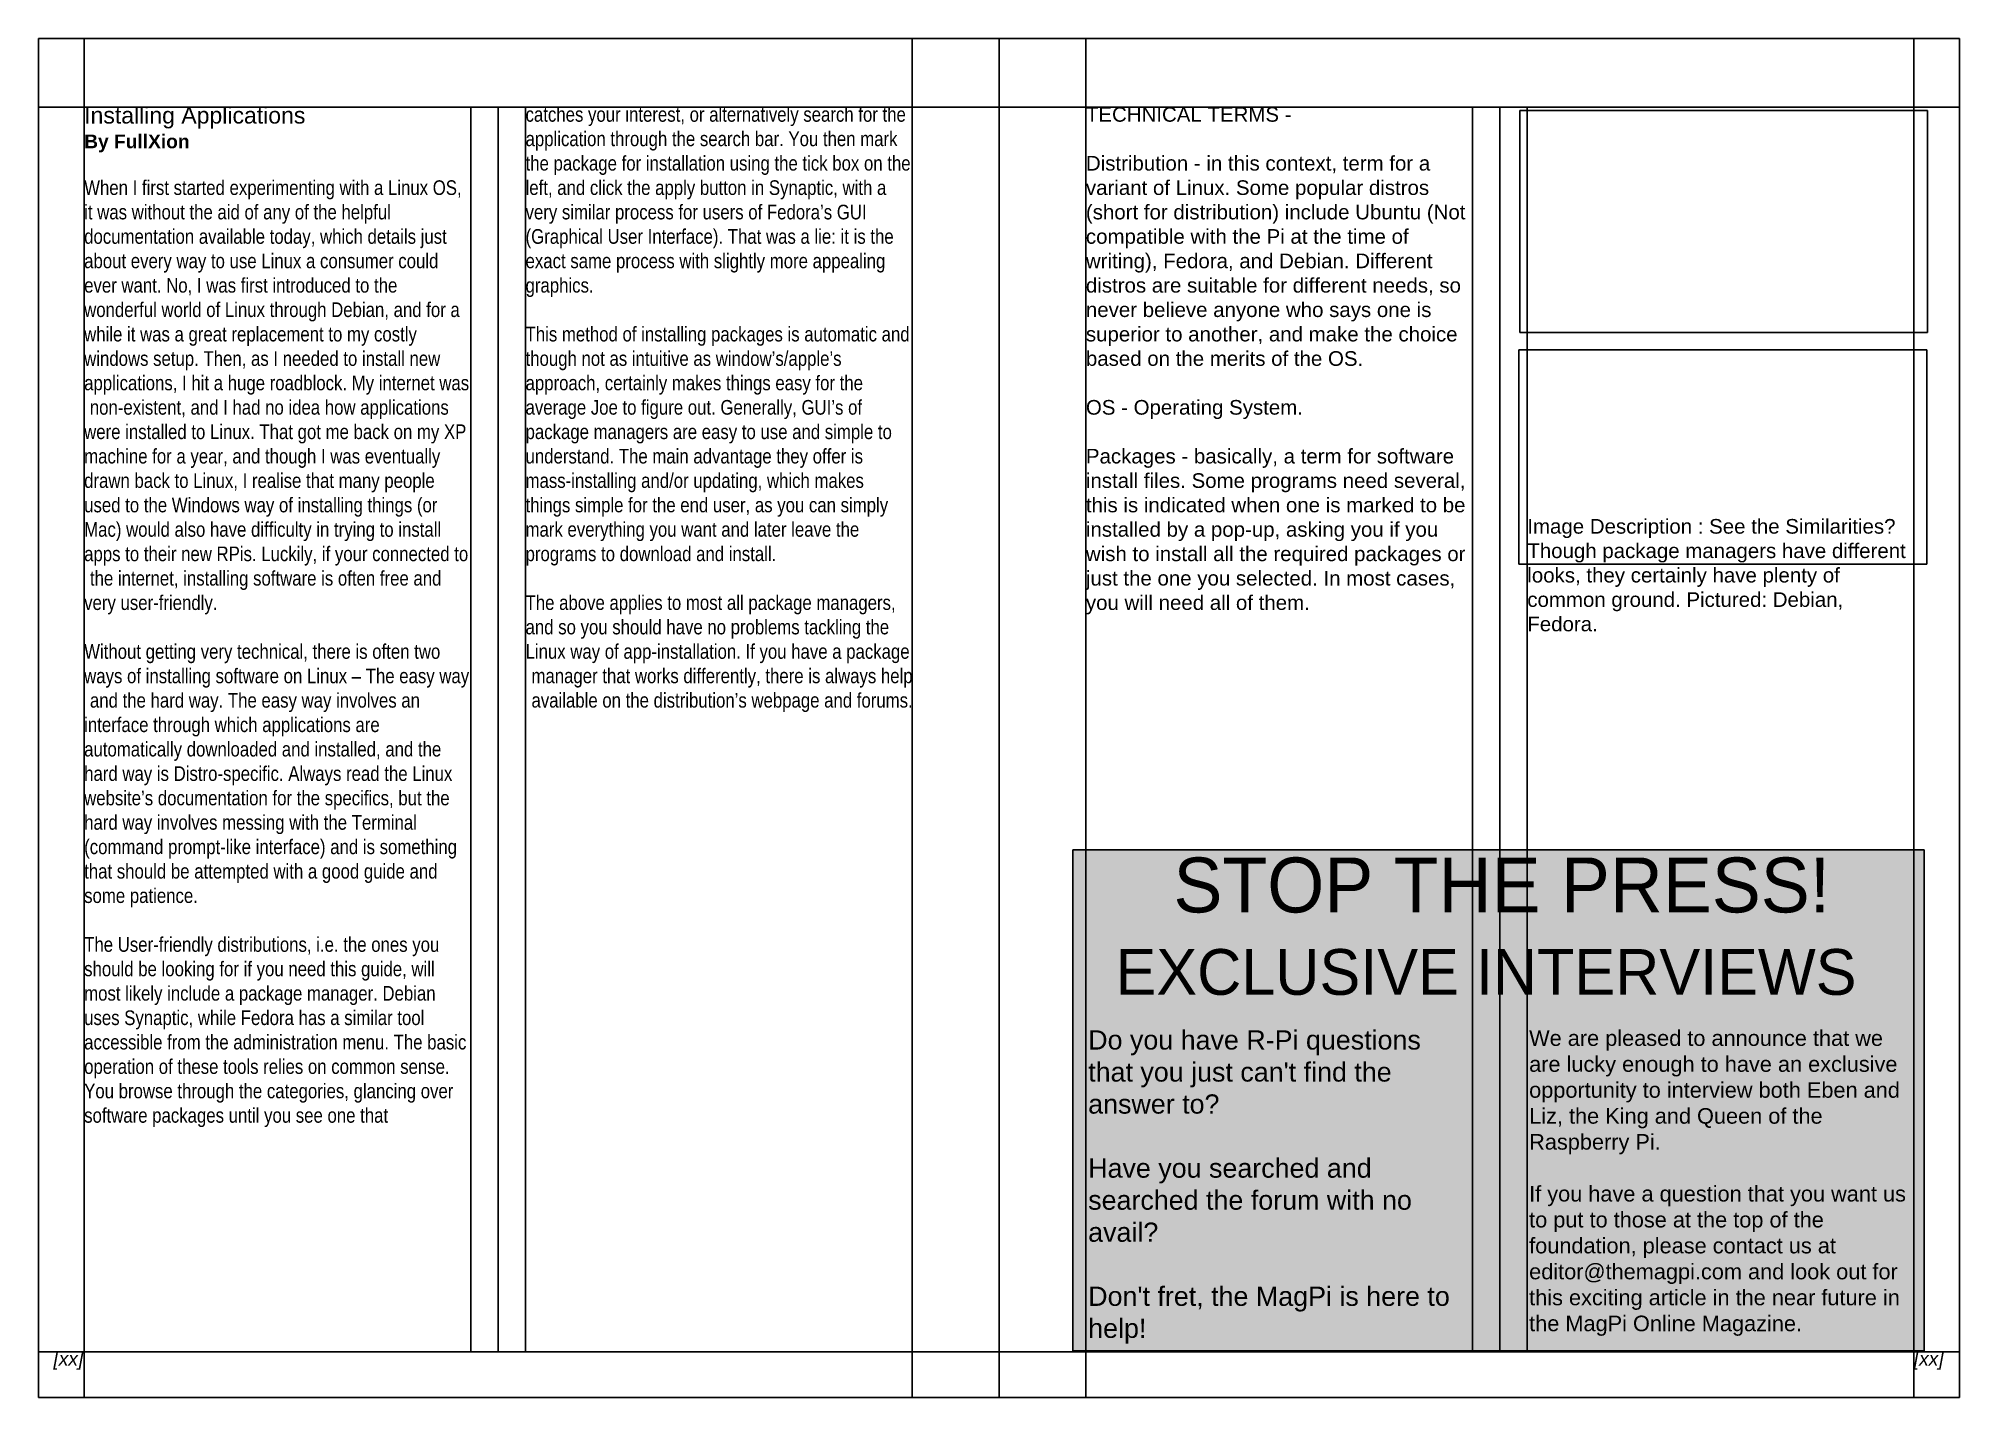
# Model space of a CAD drawing. Header units: millimetres. Extents: x 0 to 420, y 0 to 297.
import ezdxf

# ---------------------------------------------------------------- set-up
doc = ezdxf.new("R2010")
doc.units = ezdxf.units.MM
doc.layers.get('Defpoints').update_dxf_attribs({"color": 6})
doc.layers.add('Images', color=7, linetype='Continuous')
doc.layers.add('Text', color=7, linetype='Continuous')
doc.styles.get("Standard").update_dxf_attribs({"font": 'arial.ttf'})
picture_1 = doc.add_image_def('image1.png', size_in_pixel=(917, 499))
picture_2 = doc.add_image_def('image2.png', size_in_pixel=(1007, 529))

msp = doc.modelspace()

# ---------------------------------------------------------------- hatches: boundary and pattern name
at = {"layer": 'Images'}
h = msp.add_hatch(color=120, dxfattribs=at)
h.dxf.hatch_style = 1
h.paths.add_polyline_path([(226.15, 119.69), (412.23, 119.69), (412.23, 10.18), (226.15, 10.18)])
h = msp.add_hatch(color=112, dxfattribs=at)
h.dxf.hatch_style = 1
h.paths.add_polyline_path([(226.15, 119.69), (412.23, 119.69), (412.23, 10.18), (226.15, 10.18)])

# ---------------------------------------------------------------- linework, layer by layer
at = {"layer": 'Defpoints'}
for p, q in [((210, 297), (0, 297)), ((0, 297), (0, 0)), ((10, 297), (10, 0)), ((191, 297), (191, 0)), ((210, 0), (210, 297)), ((420, 297), (210, 297)), ((210, 297), (210, 0)), ((229, 297), (229, 0)), ((410, 0), (410, 297)), ((420, 0), (420, 297)), ((210, 282), (0, 282)), ((94.5, 282), (94.5, 10)), ((100.5, 282), (100.5, 10)), ((106.5, 282), (106.5, 10)), ((420, 282), (210, 282)), ((313.5, 282), (313.5, 10)), ((319.5, 282), (319.5, 10)), ((325.5, 282), (325.5, 10)), ((0, 10), (210, 10)), ((210, 10), (420, 10)), ((0, 0), (210, 0)), ((210, 0), (420, 0))]:
    msp.add_line(p, q, dxfattribs=at)
at = {"layer": 'Images'}
msp.add_lwpolyline([(226.15, 119.69), (412.23, 119.69), (412.23, 10.18), (226.15, 10.18)], close=True, dxfattribs=at)

# ---------------------------------------------------------------- texts
at = {"layer": 'Images', "attachment_point": 1}
for s, width, heights, insert, char_height in [('\\pi19.046;{\\fStylus BT|b0|i0|c0|p34;\\H1.2x;\\C4;STOP THE PRESS!\\P\\pi6.3865;\\fTop Secret Without Lines|b0|i0|c0|p2;\\H0.83333x;\\C256;EXCLUSIVE INTERVIEWS}', 180.634, [0], (229.09, 118.01), 10), ("{\\C131;Do you have R-Pi questions that you just can't find the answer to?\\P \\PHave you searched and searched the forum with no avail?\\P\\PDon't fret, the MagPi is here to help!}", 83.8209, [0], (229.5, 80.25), 4.2), ('{\\C4;We are pleased to announce that we are lucky enough to have an exclusive opportunity to interview both Eben and Liz, the King and Queen of the Raspberry Pi.\\P\\PIf you have a question that you want us to put to those at the top of the foundation, please contact us at editor@themagpi.com and look out for this exciting article in the near future in the MagPi Online Magazine.}', 84.24, [69.02], (325.9, 80.25), 3.4)]:
    msp.add_mtext_dynamic_manual_height_columns(s, width=width, gutter_width=12.5, heights=heights, dxfattribs=dict(at, insert=insert, char_height=char_height))
at = {"layer": 'Text', "attachment_point": 1}
for s, width, insert, char_height in [('Installing Applications\\P{\\fArial|b1|i0|c0|p34;\\H0.83333x;By FullXion\\fArial|b0|i0|c0|p34;\\H1.4x; }\\P{\\H0.94444x; \\H0.88235x;\\P\\fArial Narrow|b0|i0|c0|p34;\\H1.0667x;When I first started experimenting with a Linux OS, \\H1.2261x; \\H0.81562x;it was without the aid of any of the helpful \\H1.2422x; \\H0.80499x;documentation available today, which details just \\H1.2195x; \\H0.82004x;about every way to use Linux a consumer could \\H1.2185x; \\H0.82066x;ever want. No, I was first introduced to the \\H1.2359x; \\H0.80913x;wonderful world of Linux through Debian, and for a \\H1.2386x; \\H0.80735x;while it was a great replacement to my costly \\H1.2207x; \\H0.81923x;windows setup. Then, as I needed to install new \\H1.2181x; \\H0.82094x;applications, I hit a huge roadblock. My internet was \\H1.219x; \\H0.82037x;non-existent, and I had no idea how applications \\H1.2187x; \\H0.82056x;were installed to Linux. That got me back on my XP \\H1.2188x; \\H0.82049x;machine for a year, and though I was eventually \\H1.2358x; \\H0.80919x;drawn back to Linux, I realise that many people \\H1.2216x; \\H0.8186x;used to the Windows way of installing things (or \\H1.2349x; \\H0.80981x;Mac) would also have difficulty in trying to install \\H1.239x; \\H0.80712x;apps to their new RPis. Luckily, if your connected to \\H1.2376x; \\H0.80802x;the internet, installing software is often free and \\H1.2381x; \\H0.80772x;very user-friendly.\\H1.2379x; \\H0.80782x;\\P\\H1.2209x; \\H0.81907x;\\PWithout getting very technical, there is often two \\H1.2351x; \\H0.80965x;ways of installing software on Linux – The easy way \\H1.2389x; \\H0.80717x;and the hard way. The easy way involves an \\H1.2206x; \\H0.81929x;interface through which applications are \\H1.2352x; \\H0.80958x;automatically downloaded and installed, and the \\H1.2218x; \\H0.81846x;hard way is Distro-specific. Always read the Linux \\H1.2348x; \\H0.80985x;website’s documentation for the specifics, but the \\H1.239x; \\H0.80711x;hard way involves messing with the Terminal \\H1.2205x; \\H0.81931x;(command prompt-like interface) and is something \\H1.2352x; \\H0.80957x;that should be attempted with a good guide and \\H1.2218x; \\H0.81847x;some patience. \\H1.2177x; \\H0.82119x;\\P\\H1.2191x; \\H0.82028x;\\PThe User-friendly distributions, i.e. the ones you \\H1.2357x; \\H0.80926x;should be looking for if you need this guide, will \\H1.2387x; \\H0.8073x;most likely include a package manager. Debian \\H1.2206x; \\H0.81924x;uses Synaptic, while Fedora has a similar tool \\H1.2359x; \\H0.80915x;accessible from the administration menu. The basic \\H1.239x; \\H0.80712x;operation of these tools relies on common sense. \\H1.2376x; \\H0.80802x;You browse through the categories, glancing over \\H1.221x; \\H0.819x;software packages until you see one that \\H1.2351x; }', 84.5, (10, 282), 3.6), ('{\\fArial Narrow|b0|i0|c0|p34;catches your interest, or alternatively search for the application through the search bar. You then mark the package for installation using the tick box on the left, and click the apply button in Synaptic, with a very similar process for users of Fedora’s GUI (Graphical User Interface). That was a lie: it is the exact same process with slightly more appealing graphics.\\P\\PThis method of installing packages is automatic and though not as intuitive as window’s/apple’s \\H1.3589x; \\H0.73588x;approach, certainly makes things easy for the \\H1.2393x; \\H0.80692x;average Joe to figure out. Generally, GUI’s of \\H1.2798x; \\H0.78135x;package managers are easy to use and simple to \\H1.2489x; \\H0.80069x;understand. The main advantage they offer is \\H1.2674x; \\H0.78901x;mass-installing and/or updating, which makes \\H1.2698x; \\H0.78754x;things simple for the end user, as you can simply \\H1.269x; \\H0.78803x;mark everything you want and later leave the \\H1.2522x; \\H0.7986x;programs to download and install.\\H1.2493x; \\H0.80047x;\\P\\H1.2502x; \\H0.79984x;\\PThe above applies to most all package managers, \\H1.2499x; \\H0.80005x;and so you should have no problems tackling the \\H1.25x; \\H0.79998x;Linux way of app-installation. If you have a package \\H1.267x; \\H0.78924x;manager that works differently, there is always help \\H1.2699x; \\H0.78746x;available on the distribution’s webpage and forums. \\H1.2689x; }', 84.5, (106.5, 282), 3.2), ('TECHNICAL TERMS - \\P{\\H1.3419x; }\\PDistribution - in this context, term for a {\\H1.2364x; }variant of Linux. Some popular distros {\\H1.2801x; }(short for distribution) include Ubuntu (Not {\\H1.2655x; }compatible with the Pi at the time of {\\H1.2704x; }writing), Fedora, and Debian. Different {\\H1.2688x; }distros are suitable for different needs, so {\\H1.2693x; }never believe anyone who says one is {\\H1.2521x; }superior to another, and make the choice {\\H1.2493x; }based on the merits of the OS.{\\H1.268x; }\\P{\\H1.2529x; }\\POS - Operating System.{\\H1.2668x; }\\P{\\H1.2533x; }\\PPackages - basically, a term for software {\\H1.266x; }install files. Some programs need several, {\\H1.2703x; }this is indicated when one is marked to be {\\H1.2518x; }installed by a pop-up, asking you if you {\\H1.2665x; }wish to install all the required packages or {\\H1.253x; }just the one you selected. In most cases, {\\H1.249x; }you will need all of them.{\\H1.2674x; }', 84.5, (229, 282), 3.2), ('\\P{\\H1.3333x; }\\P{\\H1.2222x; }\\P{\\H1.2593x; }\\P{\\H1.2469x; }\\P{\\H1.251x; }\\P{\\H1.2497x; }\\P{\\H1.2501x; }\\P{\\H1.25x; }\\P{\\H1.25x; }\\P{\\H1.25x; }\\P{\\H1.25x; }\\P{\\H1.25x; }\\P{\\H1.25x; }\\P{\\H1.25x; }\\P{\\H0.88889x;Image Description : See the Similarities? \\H1.2983x; \\H0.77024x;Though package managers have different \\H1.2178x; \\H0.82114x;looks, they certainly have plenty of \\H1.2446x; \\H0.80344x;common ground. Pictured: Debian, \\H1.2186x; \\H0.82058x;Fedora.\\H1.2188x; }', 84.5, (325.5, 282), 3.6), ('\\pi3.292;{\\fArial|b0|i1|c0|p34;[xx]}', 10, (0, 10), 3), ('{\\fArial|b0|i1|c0|p34;[xx]}', 10, (410, 10), 3)]:
    msp.add_mtext_dynamic_manual_height_columns(s, width=width, gutter_width=12.5, heights=[0], dxfattribs=dict(at, insert=insert, char_height=char_height))

# ---------------------------------------------------------------- pictures from other files: only their frames are drawn
at = {"layer": 'Images'}
image = msp.add_image(picture_1, insert=(323.88, 232.73), size_in_units=(89.1, 48.49), dxfattribs=at)
image.dxf.flags = 7
image = msp.add_image(picture_2, insert=(323.62, 182.08), size_in_units=(89.21, 46.87), dxfattribs=at)
image.dxf.flags = 7

doc.saveas('drawing.dxf')
